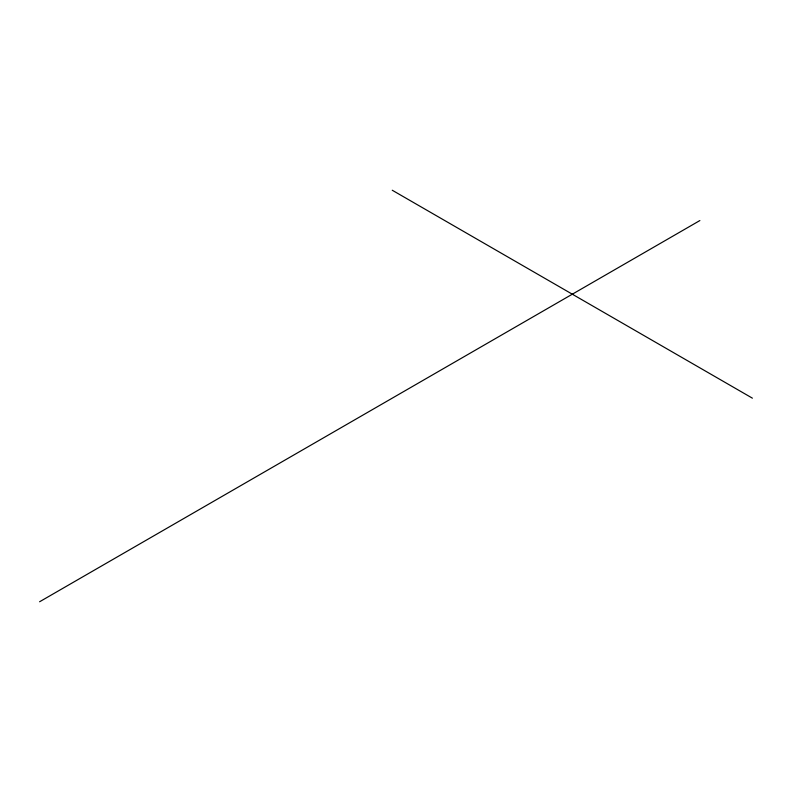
<?xml version="1.0" encoding="UTF-8"?>
<svg xmlns="http://www.w3.org/2000/svg" width="792" height="792" viewBox="0 0 792 792"><rect width="100%" height="100%" fill="white"/><g stroke="black" fill="none" stroke-linecap="round" stroke-linejoin="round"><path stroke-width="1.19" d="M39.6 601.762L699.88 220.552M392.248 190.238L752.4 398.168"/></g></svg>
